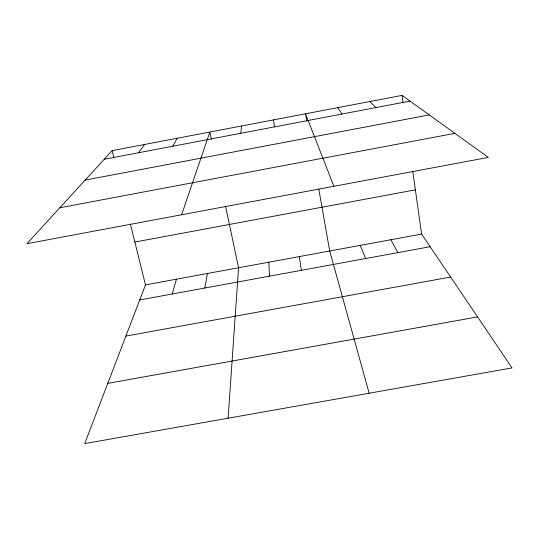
<?xml version="1.0" encoding="UTF-8"?>
<svg xmlns="http://www.w3.org/2000/svg" width="539" height="539" viewBox="0 0 539 539"><rect width="100%" height="100%" fill="white"/><g stroke="black" fill="none" stroke-linecap="round" stroke-linejoin="round"><path stroke-width="0.81" d="M228.118 418.21L238.568 267.762L225.605 206.491M240.765 133.295L241.647 125.971M204.854 288.015L207.448 273.489M172.231 293.998L176.421 279.195M181.609 214.765L209.839 132.035L211.376 139.278M130.425 224.285L145.483 284.888L84.717 443.604L512.05 367.921L421.606 234.081L412.773 171.321M172.797 146.224L177.176 138.26M138.462 152.759L144.6 144.465M112.132 150.65L26.95 243.682L488.341 157.415L402.087 95.396L112.132 150.65L113.911 157.819M104.243 159.268L410.011 101.096M85.169 180.093L429.233 114.922M59.836 207.764L454.876 133.355M134.838 242.058L415.38 189.849M145.483 284.888L421.606 234.081M139.709 299.96L430.142 246.714M125.877 336.087L450.644 277.053M107.773 383.377L477.581 316.912M369.808 101.548L375.952 107.578M337.623 107.679L341.995 114.039M390.883 239.734L397.809 252.636M360.247 245.373L365.57 258.552M333.884 186.292L305.532 113.796L306.826 121.12M369.154 393.227L329.7 250.992L318.792 189.068M299.239 256.598L301.389 270.315M402.087 95.396L403.125 102.801M273.542 119.894L274.405 126.894M268.86 262.183L269.433 276.177"/></g></svg>
